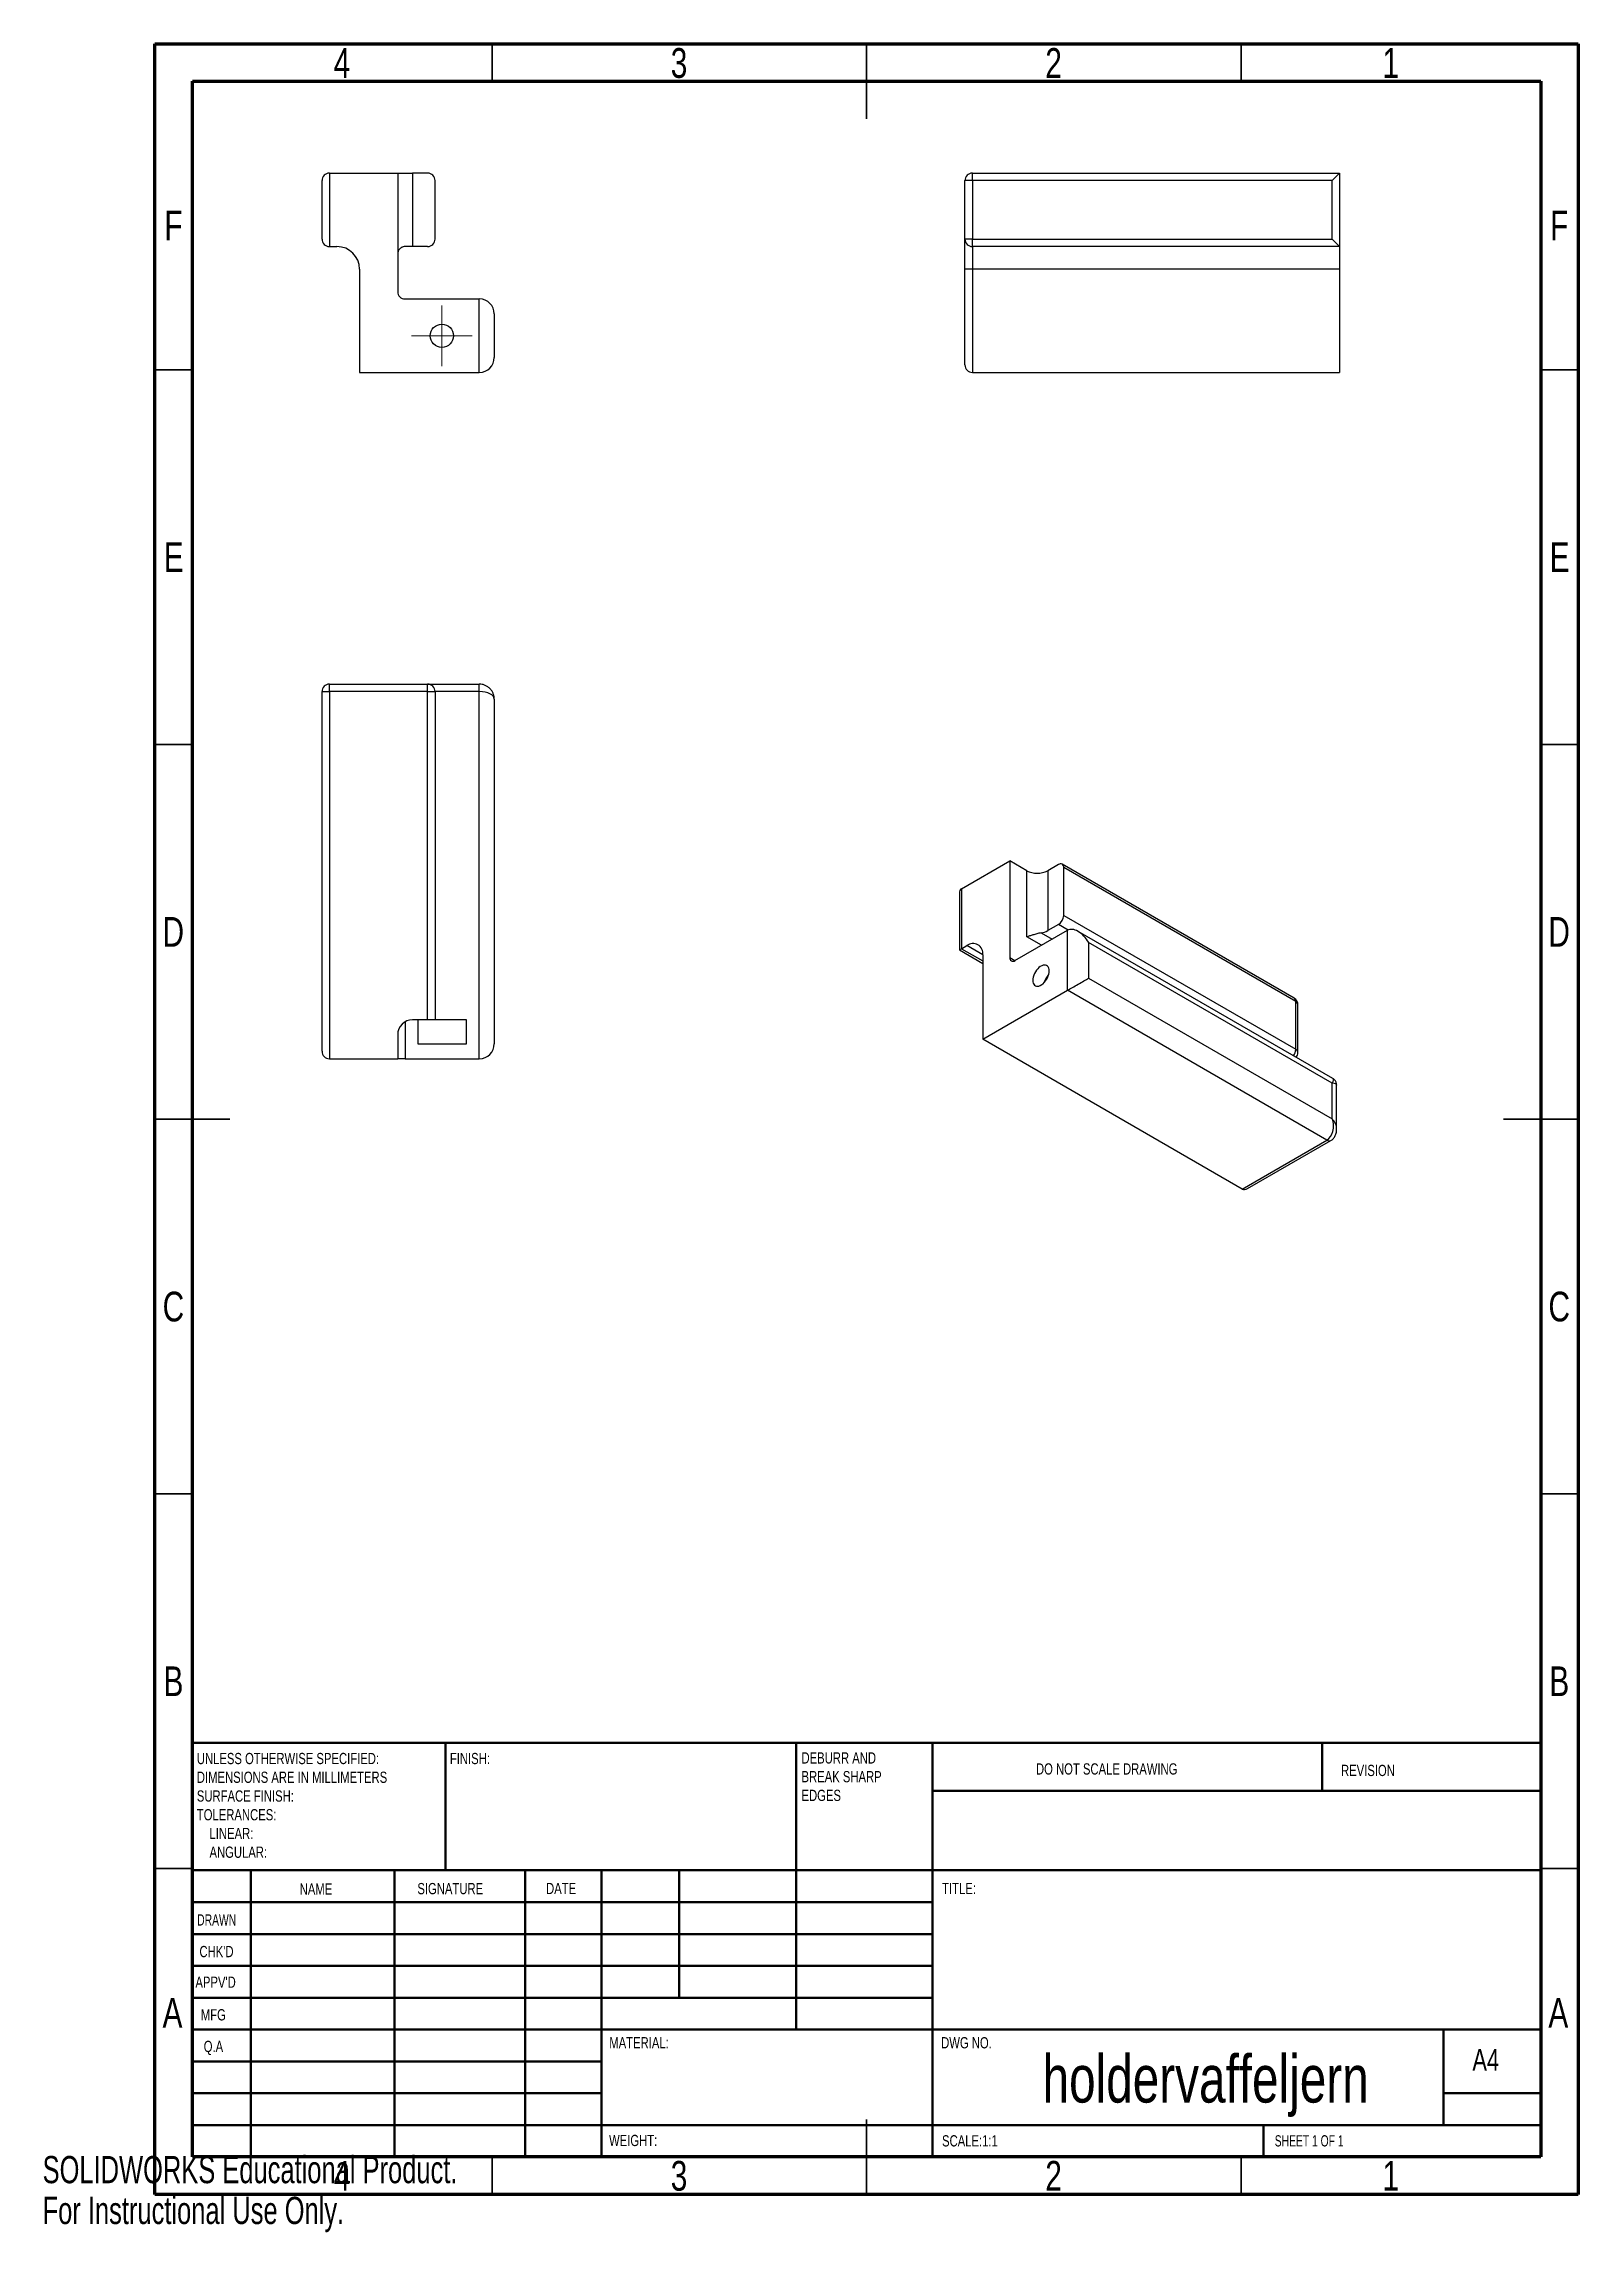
# Model space of a CAD drawing. Header units: millimetres. Extents: x 0 to 205, y 0 to 292.
import ezdxf

# ---------------------------------------------------------------- set-up
doc = ezdxf.new("R2010")
doc.units = ezdxf.units.MM
doc.styles.add('SLDTEXTSTYLE0', font='TXT', dxfattribs={"width": 0.75})
doc.styles.add('SLDTEXTSTYLE1', font='TXT', dxfattribs={"width": 0.686449})
doc.styles.add('SLDTEXTSTYLE2', font='TXT', dxfattribs={"width": 0.6875})
doc.styles.add('SLDTEXTSTYLE3', font='TXT', dxfattribs={"width": 0.7})

# ---------------------------------------------------------------- blocks, each defined once
blk = doc.blocks.new('SW_CENTERMARKSYMBOL_0')
at = {"color": 0, "linetype": 'Continuous', "lineweight": 18}
for p, q in [((0, 2.5), (0, 4.05)), ((-2.5, 0), (-4.05, 0)), ((0, 0), (-2.5, 0)), ((0, 0), (0, 2.5)), ((0, 0), (0, -2.5)), ((0, 0), (2.5, 0)), ((2.5, 0), (4.05, 0)), ((0, -2.5), (0, -4.05))]:
    blk.add_line(p, q, dxfattribs=at)

msp = doc.modelspace()

# ---------------------------------------------------------------- linework, layer by layer
at = {"color": 7, "linetype": 'Continuous', "lineweight": 70}
for p, q in [((15, 5), (15, 292)), ((15, 292), (205, 292)), ((205, 292), (205, 5)), ((20, 10), (20, 287)), ((20, 287), (200, 287)), ((200, 287), (200, 10)), ((200, 10), (20, 10)), ((205, 5), (15, 5))]:
    msp.add_line(p, q, dxfattribs=at)
at = {"color": 7, "linetype": 'Continuous', "lineweight": 35}
for p, q in [((60, 287), (60, 292)), ((110, 292), (110, 282)), ((110, 287), (110, 292)), ((160, 287), (160, 292)), ((20, 248.5), (15, 248.5)), ((200, 248.5), (205, 248.5)), ((20, 198.5), (15, 198.5)), ((200, 198.5), (205, 198.5)), ((15, 148.5), (25, 148.5)), ((20, 148.5), (15, 148.5)), ((205, 148.5), (195, 148.5)), ((200, 148.5), (205, 148.5)), ((20, 98.5), (15, 98.5)), ((200, 98.5), (205, 98.5)), ((20, 48.5), (15, 48.5)), ((200, 48.5), (205, 48.5)), ((110, 5), (110, 15)), ((60, 10), (60, 5)), ((110, 10), (110, 5)), ((160, 10), (160, 5))]:
    msp.add_line(p, q, dxfattribs=at)
at = {"color": 7, "linetype": 'Continuous', "lineweight": 25}
for p, q in [((38.3, 274.74), (38.3, 264.94)), ((38.3, 274.74), (47.4, 274.74)), ((47.4, 274.74), (47.4, 258.94)), ((47.4, 274.74), (49.4, 274.74)), ((49.4, 274.74), (49.4, 264.94)), ((51.4, 274.74), (49.4, 274.74)), ((124.13, 273.74), (124.13, 274.74)), ((124.13, 274.74), (173.13, 274.74)), ((173.13, 274.74), (172.13, 273.74)), ((173.13, 274.74), (173.13, 264.94)), ((37.3, 265.94), (37.3, 273.74)), ((52.4, 265.94), (52.4, 273.74)), ((124.13, 273.74), (123.13, 273.74)), ((123.13, 265.94), (123.13, 273.74)), ((124.13, 273.74), (124.13, 265.94)), ((172.13, 273.74), (124.13, 273.74)), ((172.13, 265.94), (172.13, 273.74)), ((124.13, 265.94), (123.13, 265.94)), ((123.13, 261.94), (123.13, 265.94)), ((124.13, 264.94), (124.13, 265.94)), ((124.13, 265.94), (172.13, 265.94)), ((173.13, 264.94), (172.13, 265.94)), ((38.3, 264.94), (39.3, 264.94)), ((49.4, 264.94), (48.4, 264.94)), ((51.4, 264.94), (49.4, 264.94)), ((173.13, 264.94), (124.13, 264.94)), ((124.13, 264.94), (124.13, 261.94)), ((173.13, 264.94), (173.13, 261.94)), ((42.3, 261.94), (42.3, 248.14)), ((124.13, 261.94), (123.13, 261.94)), ((123.13, 249.14), (123.13, 261.94)), ((173.13, 261.94), (124.13, 261.94)), ((124.13, 261.94), (124.13, 248.14)), ((173.13, 261.94), (173.13, 248.14)), ((48.4, 257.94), (58.3, 257.94)), ((58.3, 248.14), (58.3, 257.94)), ((60.3, 255.94), (60.3, 250.14)), ((42.3, 248.14), (58.3, 248.14)), ((124.13, 248.14), (173.13, 248.14)), ((37.3, 205.55), (38.3, 205.55)), ((37.3, 157.55), (37.3, 205.55)), ((38.3, 205.55), (38.3, 206.55)), ((38.3, 206.55), (43.58, 206.55)), ((51.4, 205.55), (38.3, 205.55)), ((38.3, 205.55), (38.3, 156.55)), ((46.11, 206.55), (51.4, 206.55)), ((51.4, 205.55), (51.4, 206.55)), ((51.4, 206.55), (58.3, 206.55)), ((51.4, 205.55), (52.4, 205.55)), ((51.4, 161.75), (51.4, 205.55)), ((52.4, 205.55), (52.4, 161.75)), ((58.3, 205.55), (52.4, 205.55)), ((58.3, 205.55), (58.3, 206.55)), ((58.3, 156.55), (58.3, 205.55)), ((60.3, 204.55), (60.3, 158.55)), ((122.67, 179.24), (129.1, 182.96)), ((129.1, 182.96), (129.1, 170.06)), ((131.37, 181.65), (129.1, 182.96)), ((131.37, 172.83), (131.37, 181.65)), ((135.61, 182.47), (134.2, 181.65)), ((134.2, 181.65), (134.2, 173.65)), ((167.08, 164.64), (136.11, 182.52)), ((136.32, 175.69), (136.32, 182.06)), ((167.29, 164.18), (136.32, 182.06)), ((122.38, 178.59), (122.38, 171.07)), ((122.67, 179.24), (122.67, 171.24)), ((136.32, 175.69), (167.29, 157.81)), ((129.81, 169.65), (136.81, 173.69)), ((133.35, 171.69), (131.37, 172.83)), ((133.3, 173.35), (134.76, 172.5)), ((135.61, 174.46), (134.2, 173.65)), ((136.89, 173.73), (135.61, 174.46)), ((136.81, 165.69), (136.81, 173.69)), ((172.25, 153.9), (138.23, 173.55)), ((122.38, 171.07), (125.5, 169.27)), ((122.67, 171.24), (123.38, 171.65)), ((122.67, 171.24), (125.5, 169.61)), ((125.5, 170.42), (123.38, 171.65)), ((125.5, 170.42), (125.5, 159.15)), ((129.1, 170.06), (129.81, 169.65)), ((139.64, 172.05), (139.64, 167.32)), ((172.17, 153.28), (139.64, 172.05)), ((139.64, 167.32), (172.17, 148.54)), ((125.5, 159.15), (136.81, 165.69)), ((171.46, 145.68), (136.81, 165.69)), ((167.29, 157.81), (167.29, 164.18)), ((167.58, 157.4), (167.58, 163.77)), ((48.4, 161.48), (48.4, 156.55)), ((51.4, 161.75), (49.4, 161.75)), ((50.1, 161.75), (50.1, 158.55)), ((52.4, 161.75), (51.4, 161.75)), ((56.6, 161.75), (52.4, 161.75)), ((56.6, 158.55), (56.6, 161.75)), ((47.4, 159.75), (47.4, 156.55)), ((50.1, 158.55), (56.6, 158.55)), ((160.15, 139.15), (125.5, 159.15)), ((38.3, 156.55), (47.4, 156.55)), ((48.4, 156.55), (47.4, 156.55)), ((48.4, 156.55), (58.3, 156.55)), ((172.17, 148.54), (172.17, 153.28)), ((172.75, 147.15), (172.75, 153.04)), ((160.15, 139.15), (171.46, 145.68)), ((160.85, 139.22), (171.96, 145.63))]:
    msp.add_line(p, q, dxfattribs=at)
at = {"color": 7, "linetype": 'Continuous', "lineweight": 50}
for p, q in [((20, 65.25), (200, 65.25)), ((20, 65.25), (20, 10)), ((53.8, 48.25), (53.8, 65.25)), ((100.6, 65.25), (100.6, 27)), ((118.8, 65.25), (118.8, 10)), ((170.8, 58.88), (170.8, 65.25)), ((200, 58.88), (118.8, 58.88)), ((200, 48.25), (20, 48.25)), ((27.8, 48.25), (27.8, 10)), ((46.99, 48.25), (46.99, 10)), ((64.4, 48.25), (64.4, 10)), ((74.6, 10), (74.6, 48.25)), ((85, 31.25), (85, 48.25)), ((118.8, 44), (20, 44)), ((118.8, 39.75), (20, 39.75)), ((118.8, 35.5), (20, 35.5)), ((118.8, 31.25), (20, 31.25)), ((74.6, 27), (20, 27)), ((74.6, 27), (200, 27)), ((187, 14.25), (187, 27)), ((74.6, 22.75), (20, 22.75)), ((74.6, 18.5), (20, 18.5)), ((200, 18.5), (187, 18.5)), ((20, 14.25), (200, 14.25)), ((163, 10), (163, 14.25))]:
    msp.add_line(p, q, dxfattribs=at)
at = {"color": 7, "linetype": 'Continuous', "lineweight": 25, "flags": 128}
msp.add_lwpolyline([(134.37, 168.28), (134.36, 168.48), (134.31, 168.66), (134.24, 168.8), (134.14, 168.92), (134.02, 169.01), (133.88, 169.05), (133.72, 169.06), (133.55, 169.03), (133.37, 168.96), (133.19, 168.85), (133.01, 168.72), (132.84, 168.55), (132.68, 168.36), (132.53, 168.15), (132.41, 167.92), (132.31, 167.69), (132.24, 167.46), (132.2, 167.23), (132.18, 167.01), (132.2, 166.81), (132.24, 166.64), (132.31, 166.49), (132.41, 166.37), (132.53, 166.29), (132.68, 166.24), (132.84, 166.23), (133.01, 166.26), (133.19, 166.33), (133.37, 166.44), (133.55, 166.57), (133.72, 166.74), (133.88, 166.93), (134.02, 167.14), (134.14, 167.37), (134.24, 167.6), (134.31, 167.83), (134.36, 168.06), (134.37, 168.28)], dxfattribs=at)
at = {"color": 7, "linetype": 'Continuous', "lineweight": 25}
msp.add_circle((53.3, 253.04), 1.55, dxfattribs=at)
for centre, radius, start, end in [((38.3, 273.74), 1, 90, 180), ((51.4, 273.74), 1, 0, 90), ((124.13, 273.74), 1, 90, 180), ((38.3, 265.94), 1, 180, 270), ((51.4, 265.94), 1, 270, 0), ((124.13, 265.94), 1, 180, 270), ((39.3, 261.94), 3, 0, 90), ((48.4, 258.94), 1, 180, 270), ((58.3, 255.94), 2, 0, 90), ((58.3, 250.14), 2, 270, 0), ((124.13, 249.14), 1, 180, 270), ((38.3, 205.55), 1, 90, 180), ((51.4, 205.55), 1, 0, 90), ((132.78, 184.35), 3.05, 242.391, 297.609), ((135.89, 182.13), 0.437, 350.786, 129.2033), ((134.78, 175.76), 1.54, 302.6055, 357.3945), ((132.94, 175.93), 2.6, 277.9773, 298.8888), ((124.2, 170.63), 1.31, 351.1366, 128.8526), ((129.54, 169.99), 0.437, 170.786, 309.2033), ((136.14, 165.99), 2.57, 135.7279, 164.2775), ((166.58, 163.77), 1, 0, 60.0027), ((166.8, 164.23), 0.493, 353.7012, 54.9867), ((167.08, 163.72), 0.503, 5.6948, 65.6253), ((49.4, 159.75), 2, 90, 180), ((58.3, 158.55), 2, 270, 0), ((165.77, 157.88), 1.52, 322.5014, 357.4445), ((167.08, 157.35), 0.503, 5.6948, 65.6253), ((38.3, 157.55), 1, 180, 270), ((166.58, 157.4), 1, 318.8747, 0), ((171.75, 146.07), 0.479, 232.7449, 295.973)]:
    msp.add_arc(centre, radius, start, end, dxfattribs=at)
for centre, major_axis, ratio, start_param, end_param in [((58.3, 204.55), (2, 0), 0.5, 0, 1.570796), ((123.38, 178.02), (-0.71, 1.22), 0.577335, 6.283145, 7.068543), ((138.23, 171.24), (-1.41, 2.45), 0.577335, 4.712348, 6.283145), ((123.38, 171.65), (1, 0.577), 0.00007, 3.141552, 3.92695), ((138.23, 166.5), (2, 1.15), 0.00007, 3.92695, 5.497747), ((170.75, 152.46), (1.54, 1.41), 0.264838, 5.580304, 6.365784), ((170.75, 152.46), (1.99, 0.62), 0.264711, 6.200633, 6.986031), ((170.75, 147.73), (-0.27, 2.19), 0.71152, 3.435506, 5.006303), ((170.75, 147.73), (1.76, -1.33), 0.711499, 0.491848, 1.276733), ((160.85, 140.38), (0.71, 1.22), 0.577335, 3.141633, 3.92695)]:
    msp.add_ellipse(centre, major_axis=major_axis, ratio=ratio, start_param=start_param, end_param=end_param, dxfattribs=at)
for points, knots in [([(48.4, 264.94), (48.22, 264.94), (48.07, 264.9), (47.82, 264.77), (47.71, 264.68), (47.55, 264.49), (47.49, 264.39), (47.41, 264.17), (47.4, 264.05), (47.4, 263.94)], [0, 0, 0, 0, 0.25, 0.25, 0.5, 0.5, 0.75, 0.75, 1, 1, 1, 1]), ([(43.58, 206.55), (43.79, 206.55), (43.99, 206.54), (44.41, 206.53), (44.63, 206.53), (45.06, 206.53), (45.27, 206.53), (45.7, 206.54), (45.9, 206.55), (46.11, 206.55)], [0, 0, 0, 0, 0.25, 0.25, 0.5, 0.5, 0.75, 0.75, 1, 1, 1, 1]), ([(60.3, 204.55), (60.29, 204.67), (60.28, 204.9), (60.18, 205.25), (60.01, 205.6), (59.77, 205.91), (59.46, 206.19), (59.1, 206.39), (58.7, 206.53), (58.43, 206.54), (58.3, 206.55)], [0, 0, 0, 0, 0.1256231, 0.2519234, 0.3786606, 0.5055362, 0.6321057, 0.757572, 0.8806549, 1, 1, 1, 1]), ([(133.3, 173.35), (133.11, 173.32), (132.91, 173.27), (132.54, 173.17), (132.37, 173.12), (132.04, 173.02), (131.89, 172.98), (131.61, 172.89), (131.48, 172.86), (131.37, 172.83)], [0, 0, 0, 0, 0.25, 0.25, 0.5, 0.5, 0.75, 0.75, 1, 1, 1, 1]), ([(172.75, 153.04), (172.75, 153.05), (172.76, 153.12), (172.73, 153.25), (172.68, 153.43), (172.59, 153.6), (172.46, 153.75), (172.35, 153.85), (172.27, 153.89), (172.25, 153.9)], [0, 0, 0, 0, 0.035935, 0.207185, 0.380932, 0.574151, 0.753374, 0.920462, 1, 1, 1, 1]), ([(171.96, 145.63), (172.02, 145.67), (172.15, 145.75), (172.31, 145.91), (172.46, 146.09), (172.57, 146.29), (172.66, 146.51), (172.72, 146.75), (172.75, 146.97), (172.75, 147.1), (172.75, 147.15)], [0, 0, 0, 0, 0.12077, 0.250162, 0.378592, 0.507716, 0.639297, 0.775199, 0.917264, 1, 1, 1, 1])]:
    msp.add_open_spline(points, degree=3, knots=knots, dxfattribs=at)

# ---------------------------------------------------------------- block references
at = {"color": 7, "linetype": 'Continuous', "lineweight": 0}
msp.add_blockref('SW_CENTERMARKSYMBOL_0', (53.3, 253.04), dxfattribs=at)

# ---------------------------------------------------------------- texts
for s, insert, char_height, attachment_point, style in [('4', (39.96, 291.42), 3.97, 2, 'SLDTEXTSTYLE0'), ('3', (84.96, 291.42), 3.97, 2, 'SLDTEXTSTYLE0'), ('2', (134.96, 291.42), 3.97, 2, 'SLDTEXTSTYLE0'), ('1', (179.96, 291.42), 3.97, 2, 'SLDTEXTSTYLE0'), ('F', (17.46, 269.72), 3.97, 2, 'SLDTEXTSTYLE0'), ('F', (202.46, 269.72), 3.97, 2, 'SLDTEXTSTYLE0'), ('E', (17.51, 225.47), 3.97, 2, 'SLDTEXTSTYLE0'), ('E', (202.51, 225.47), 3.97, 2, 'SLDTEXTSTYLE0'), ('D', (17.45, 175.47), 3.97, 2, 'SLDTEXTSTYLE0'), ('D', (202.45, 175.47), 3.97, 2, 'SLDTEXTSTYLE0'), ('C', (17.46, 125.47), 3.97, 2, 'SLDTEXTSTYLE0'), ('C', (202.46, 125.47), 3.97, 2, 'SLDTEXTSTYLE0'), ('B', (17.47, 75.47), 3.97, 2, 'SLDTEXTSTYLE0'), ('B', (202.47, 75.47), 3.97, 2, 'SLDTEXTSTYLE0'), ('UNLESS OTHERWISE SPECIFIED:', (20.59, 63.92), 1.5, 1, 'SLDTEXTSTYLE0'), ('DIMENSIONS ARE IN MILLIMETERS', (20.59, 61.42), 1.5, 1, 'SLDTEXTSTYLE0'), ('FINISH:', (54.37, 63.92), 1.5, 1, 'SLDTEXTSTYLE0'), ('DEBURR AND', (101.31, 64), 1.5, 1, 'SLDTEXTSTYLE0'), ('BREAK SHARP', (101.31, 61.5), 1.5, 1, 'SLDTEXTSTYLE0'), ('DO NOT SCALE DRAWING', (132.61, 62.53), 1.5, 1, 'SLDTEXTSTYLE0'), ('REVISION', (173.33, 62.33), 1.5, 1, 'SLDTEXTSTYLE0'), ('SURFACE FINISH:', (20.59, 58.92), 1.5, 1, 'SLDTEXTSTYLE0'), ('EDGES', (101.31, 59), 1.5, 1, 'SLDTEXTSTYLE0'), ('TOLERANCES:', (20.59, 56.42), 1.5, 1, 'SLDTEXTSTYLE0'), ('LINEAR:', (22.28, 53.92), 1.5, 1, 'SLDTEXTSTYLE0'), ('ANGULAR:', (22.28, 51.42), 1.5, 1, 'SLDTEXTSTYLE0'), ('NAME', (34.32, 46.5), 1.5, 1, 'SLDTEXTSTYLE0'), ('SIGNATURE', (50.03, 46.56), 1.5, 1, 'SLDTEXTSTYLE0'), ('DATE', (67.21, 46.58), 1.5, 1, 'SLDTEXTSTYLE0'), ('TITLE:', (120.09, 46.58), 1.5, 1, 'SLDTEXTSTYLE0'), ('DRAWN', (20.64, 42.38), 1.5, 1, 'SLDTEXTSTYLE1'), ("CHK'D", (20.94, 38.16), 1.5, 1, 'SLDTEXTSTYLE0'), ("APPV'D", (20.4, 34.07), 1.5, 1, 'SLDTEXTSTYLE0'), ('A', (17.34, 31.22), 3.97, 2, 'SLDTEXTSTYLE0'), ('MFG', (21.12, 29.72), 1.5, 1, 'SLDTEXTSTYLE0'), ('A', (202.34, 31.22), 3.97, 2, 'SLDTEXTSTYLE0'), ('Q.A', (21.51, 25.5), 1.5, 1, 'SLDTEXTSTYLE0'), ('MATERIAL:', (75.65, 25.99), 1.5, 1, 'SLDTEXTSTYLE0'), ('DWG NO.', (119.95, 25.99), 1.5, 1, 'SLDTEXTSTYLE0'), ('holdervaffeljern', (155.26, 23.61), 6.35, 2, 'SLDTEXTSTYLE0'), ('A4', (190.87, 24.41), 2.91, 1, 'SLDTEXTSTYLE0'), ('WEIGHT:', (75.62, 12.95), 1.499, 1, 'SLDTEXTSTYLE0'), ('SCALE:1:1', (120.07, 12.9), 1.5, 1, 'SLDTEXTSTYLE0'), ('SHEET 1 OF 1', (164.48, 12.9), 1.5, 1, 'SLDTEXTSTYLE2'), ('4', (39.96, 9.47), 3.97, 2, 'SLDTEXTSTYLE0'), ('3', (84.96, 9.47), 3.97, 2, 'SLDTEXTSTYLE0'), ('2', (134.96, 9.47), 3.97, 2, 'SLDTEXTSTYLE0'), ('1', (179.96, 9.47), 3.97, 2, 'SLDTEXTSTYLE0')]:
    msp.add_mtext(s, dxfattribs=dict(at, insert=insert, char_height=char_height, attachment_point=attachment_point, style=style))
at = {"color": 7, "linetype": 'Continuous', "char_height": 3.633, "attachment_point": 1, "style": 'SLDTEXTSTYLE3'}
for s, insert in [('SOLIDWORKS Educational Product.', (0, 10.13)), ('For Instructional Use Only.', (0, 4.68))]:
    msp.add_mtext(s, dxfattribs=dict(at, insert=insert))

doc.saveas('drawing.dxf')
